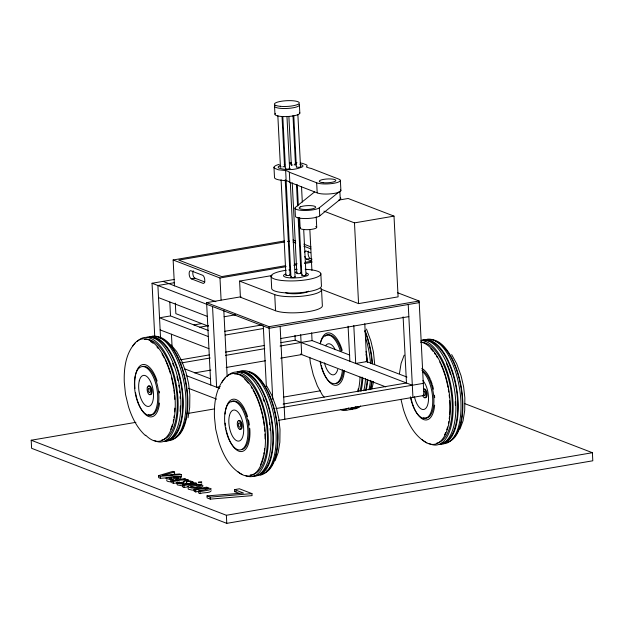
<?xml version="1.0" encoding="UTF-8"?>
<svg xmlns="http://www.w3.org/2000/svg" width="624" height="624" viewBox="0 0 624 624"><rect width="100%" height="100%" fill="white"/><g stroke="black" fill="none" stroke-linecap="round" stroke-linejoin="round"><path stroke-width="0.94" d="M188.027 417.784L189.688 407.495L189.844 394.797L188.588 383.565L186.03 372.575L181.646 360.641L176.647 351.523L171.023 344.838M373.62 381.514L371.842 388.924M399.438 373.628L401.107 363.347L404.173 355.142M182.832 485.956L177.263 484.879L176.795 482.438C177.824 480.589 184.236 485.901 183.487 481.845L185.554 480.94L189.992 480.886L192.754 481.72L193.206 483.436M275.129 460.66L278.195 452.455L279.856 442.166L280.012 429.468L278.756 418.236L276.198 407.246L271.814 395.312L266.815 386.194M459.966 429.062L463.031 420.857L464.701 410.576L464.849 397.87L463.601 386.646L461.035 375.648L456.659 363.722L451.659 354.596M135.213 342.966C125.58 353.457 123.833 368.558 124.277 382.223L125.533 394.485L128.443 406.474C131.82 417.378 137.007 427.931 145.564 435.7M225.389 377.637C215.748 388.128 214.001 403.229 214.445 416.894L215.701 429.156L218.611 441.145C222.745 454.155 229.421 467.789 242.003 474.427M188.167 488.194L188.253 489.146L191.927 490.051A6.669 1.537 -2.9 0 0 194.626 490.105M166.67 479.95C166.163 481.915 170.875 481.985 172.31 481.619M190.718 483.857L190.57 482.102C189.649 481.322 185.539 480.73 186.685 482.781L186.49 483.14C183.487 484.318 179.423 484.427 176.795 482.438M190.039 483.756C189.22 483.475 186.053 482.945 186.685 484.388M314.582 191.919L295.511 207.277A12.457 2.863 -2.9 0 0 303.794 210.46A12.457 2.863 -2.9 0 0 319.324 207.808L339.862 191.264L340.267 199.337L319.73 215.881A12.457 2.863 -2.9 0 1 305.791 218.54A12.457 2.863 -2.9 0 1 295.394 216.115L294.98 208.042M198.806 484.115C197.683 485.105 202.628 485.043 201.919 484.045A1.919 0.445 -2.9 0 0 201.451 483.935M285.472 274.076L284.864 274.31A12.457 2.863 -2.9 0 0 284.123 276.533L285.527 277.142A12.457 2.863 -2.9 0 0 293.374 278.008L299.809 277.625L307.047 275.847A12.457 2.863 -2.9 0 0 307.788 273.624L306.392 273.016M280.059 165.594L278.491 166.483L278.117 167.24L278.6 167.965C286.182 170.563 295.378 170.126 302.64 166.717L303.007 165.953L302.523 165.235L299.887 164.284M168.979 477.625L160.399 478.327L158.652 477.656L158.551 475.644L172.84 471.362L174.541 472.009L174.65 474.029L170.968 475.09M174.541 472.009L162.193 475.504L179.618 473.967L181.264 474.599L181.366 476.619L177.551 476.931M172.973 479.474C148.637 477.984 196.724 473.569 175.921 479.255L171.358 477.5L169.237 478.179L169.798 478.92L172.973 479.474L173.035 480.815M294.083 164.915L294.473 164.837A2.075 0.476 -2.9 0 0 294.973 164.245L294.934 164.229M338.731 200.093L348.145 198.487L394.009 216.122L398.096 296.852L358.566 303.615L320.798 289.091M323.903 211.123L354.479 222.885L394.009 216.122M174.447 285.854L173.137 259.974L284.419 240.95M284.661 241.995L178.745 260.099L221.684 276.604L285.613 265.676M287.524 241.504L289.427 241.176M154.752 336.749L152.045 283.257L174.494 279.419M191.311 278.834L203.026 283.335A4.15 1.856 80.3 0 0 204.773 280.051A4.15 1.856 80.3 0 0 202.613 275.262L190.905 270.761A4.15 1.856 80.3 0 0 189.158 274.045A4.15 1.856 80.3 0 0 191.311 278.834L194.977 278.21L204.883 282.017M304.816 256.456A4.15 1.856 80.3 0 0 306.61 259.124L310.268 258.5L312.07 259.194M174.611 282.649L157.895 285.511L160.555 338.029M294.2 264.209L297.063 263.718M304.699 262.415L311.376 261.277M173.137 259.974L219.976 277.984L286.166 266.666M293.842 265.356L296.72 264.865M304.395 263.554L312.07 262.236M321.555 289.84L322.374 305.986A24.921 5.733 -2.9 0 1 303.131 312.312A24.921 5.733 -2.9 0 1 275.543 310.744L240.412 297.235L239.593 281.089L272.056 275.543M210.779 385L206.606 302.656L241.02 296.774M224.141 316.75L235.615 314.792M193.931 324.932L201.583 323.622M199.789 327.179L208.393 325.712M224.617 331.336L262.025 324.948M206.606 302.656L269.061 326.672L419.133 301.018L423.914 395.468L278.421 420.342M225.256 335.041L263.5 328.505M419.211 302.632L269.147 328.286L152.045 283.257M280.738 338.52L408.845 316.618M180.5 359.822L209.18 354.923M225.428 352.139L264.623 345.439M280.878 342.662L295.222 340.213L412.324 385.242M181.568 362.887L210.249 357.989M225.553 355.376L264.748 348.676M280.043 346.055L312.055 340.587L311.665 332.803M194.61 372.879L210.865 370.094M226.161 367.481L265.356 360.781M280.652 358.168L301.688 354.572L300.682 334.682M220.295 386.623L216.637 387.254L212.542 306.524M464.396 403.494L592.394 452.712L592.8 460.785L226.777 523.349L31.606 448.305L31.2 440.232L135.915 422.331M187.793 413.462L214.687 408.868M283.858 397.043L320.362 390.803M283.14 404.071L406.466 382.988L403.12 316.844M275.98 408.548L423.306 383.362M171.857 480.761L184.431 478.608L185.944 479.193C176.756 479.965 195.265 479.318 185.57 480.386C181.639 479.037 177.325 481.143 173.378 481.338L171.857 480.761L171.959 482.773L173.48 483.358L184.415 482.024M190.648 482.516L193.144 482.087M187.808 486.876L184.22 487.492L182.699 486.907L182.598 484.887L195.172 482.742L196.685 483.319L196.786 485.339M182.598 484.887L184.119 485.472L196.685 483.319M200.21 491.15L195.733 491.915L194.204 491.33L194.103 489.31L206.677 487.165L208.198 487.75L206.115 488.108L209.875 488.311L211.325 488.974L208.907 490.074L200.078 491.603L198.557 491.026L198.658 493.038L200.179 493.623C202.769 492.149 209.812 493.483 211.224 490.776M194.103 489.31L195.632 489.895L204.266 488.483L208.19 488.959L198.557 491.026M234.569 489.629L239.429 488.795L251.963 493.615L252.065 495.635L210.296 499.122L207.113 497.905L207.012 495.885L243.454 493.046L234.569 489.629L234.671 491.642L239.109 493.35M234.671 491.642L236.285 491.369M251.963 493.615L210.194 497.11L207.012 495.885M31.2 440.232L226.372 515.276L592.394 452.712M282.859 166.834L283.343 166.756A2.075 0.476 -2.9 0 0 284.263 166.28M284.154 164.447L284.739 164.362M193.534 487.617L197.262 487.266M158.551 475.644L160.29 476.307L181.264 474.599M295.3 272.243L296.384 272.212M290.347 163.738L290.979 163.722M295.09 163.73L296.595 163.8M300.238 163.028A16.614 3.822 -2.9 0 1 302.687 163.402L306.727 164.954L307.148 165.929L306.376 166.982L307.64 167.474A23.774 5.468 -2.9 0 0 311.298 168.472L338.551 179.026A12.457 2.863 -2.9 0 1 334.433 183.175A12.457 2.863 -2.9 0 1 317.327 183.043L289.341 172.224A23.774 5.468 -2.9 0 0 286.081 170.609L278.444 169.79L274.404 168.238A16.614 3.822 -2.9 0 1 279.232 164.346M300.472 166.39L300.776 166.475A2.075 0.476 -2.9 0 1 300.331 167.068L299.887 167.162A2.075 0.476 -2.9 0 1 297.398 167.177L297.094 167.092A2.075 0.476 -2.9 0 1 296.86 166.858M285.62 292.687L287.469 293.21A12.457 2.863 -2.9 0 0 308.537 291.151M273.983 167.263L274.49 177.356A16.614 3.822 -2.9 0 0 282.298 180.359L286.588 180.703A23.774 5.468 -2.9 0 1 289.848 182.317L317.834 193.136A12.457 2.863 -2.9 0 0 333.505 193.51A12.457 2.863 -2.9 0 0 340.384 189.743M292.991 239.983L295.698 241.02M303.802 244.14L311.009 246.909M293.069 242.042L295.753 243.079M303.802 246.176L310.955 248.921M310.705 252.782L306.205 251.051A4.15 1.856 80.3 0 0 304.613 252.424M397.41 292.664L419.133 301.018M306.61 259.124L312.016 261.206M239.593 281.089L274.724 294.598A24.921 5.733 -2.9 0 0 305.425 295.799A24.921 5.733 -2.9 0 0 320.931 288.382M163.02 281.377L215.865 301.696M311.649 340.431L349.775 355.087M366.116 361.374L406.965 377.075M158.512 297.617L207.301 316.376M300.37 354.065L385.702 386.88M208.283 326.126L175.851 313.654L175.321 303.108M208.463 330.517L170.516 315.923L159.533 317.803L208.322 336.562M160.15 329.909L208.939 348.668M184.361 368.745L210.686 378.862M186.085 375.508L219.679 388.417M188.518 388.315L216.661 399.134M172.216 479.817L174.502 480.691M180.5 478.912L181.303 479.45M426.839 442.837C414.258 436.199 407.581 422.557 403.447 409.547L400.967 399.391M324.191 397.168L322.312 394.937L317.32 385.811L313.279 374.876L310.378 362.887L309.746 357.279M366.491 329.051L370.867 340.977L373.433 351.975L374.689 364.237M408.229 304.512L412.932 397.348M364.783 323.669L366.701 361.6L355.719 363.472L353.8 325.541M354.479 222.885L358.566 303.615M348.091 326.212L349.869 361.226M340.376 180.367L340.891 190.46M319.324 207.808L319.73 215.881M316.664 182.731L317.179 192.824M320.837 273.718L321.446 285.831A24.921 5.733 -2.9 0 1 297.297 292.89A24.921 5.733 -2.9 0 1 271.69 288.553L271.081 276.44M316.196 216.809L316.735 227.386A8.307 1.911 -2.9 0 1 316.384 227.893L315.494 228.392A8.307 1.911 -2.9 0 1 305.035 229.632A8.307 1.911 -2.9 0 1 300.495 227.549M309.847 229.562L311.914 270.41M299.411 105.089L299.824 113.162M297.874 114.543L300.534 167.068M301.517 186.521L302.305 202.082M303.685 229.312L306.002 275.028M299.614 217.487L300.152 228.064M293.771 115.682L296.384 167.232M297.274 184.743L298.311 205.163M298.951 217.807L301.852 275.2M292.991 115.526L295.503 165.134M296.486 184.587L297.57 205.982M298.163 217.659L300.971 273.094M288.889 116.665L291.353 165.298M292.243 182.809L296.829 273.265M286.962 116.407L289.622 168.932M290.308 182.551L295.09 276.892M289.341 172.224L289.848 182.317M294.973 335.345L295.222 340.213M282.812 116.571L285.472 169.096M285.644 170.485L290.94 277.064M282.025 116.446L284.583 167.021M285.223 179.665L290.051 274.989M277.836 115.588L280.449 167.138M281.089 179.782L285.917 275.106M274.537 106.088L274.95 114.161M280.129 326.407L284.825 419.25M274.724 294.598L275.543 310.744M269.061 326.672L272.743 399.29M263.289 326.032L266.347 386.334M223.805 310.229L227.175 376.623M219.976 277.984L221.091 300.035M226.372 515.276L226.777 523.349M210.194 497.11L210.296 499.122M200.078 491.603L200.179 493.623M195.632 489.895L195.733 491.915M186.576 481.658L186.677 483.678M184.119 485.472L184.22 487.492M179.431 481.985L179.501 483.327M169.814 302.11L170.5 315.728M171.444 334.207L172.084 346.85M173.378 481.338L173.48 483.358M171.358 477.5L171.46 479.521M170.672 479.864L170.773 481.884M160.29 476.307L160.399 478.327M194.977 278.21A4.15 1.856 80.3 0 1 193.042 275.02A4.15 1.856 80.3 0 1 193.245 270.785M310.268 258.5A4.15 1.856 80.3 0 1 308.342 255.317A4.15 1.856 80.3 0 1 308.545 251.082M299.099 104.356A12.457 2.863 -2.9 0 1 286.556 108.475A12.457 2.863 -2.9 0 1 275.075 105.323M340.486 197.839A12.457 2.863 -2.9 0 1 340.267 199.337M315.752 226.465A8.307 1.911 -2.9 0 1 316.516 226.894M299.504 112.429A12.457 2.863 -2.9 0 1 286.97 116.548A12.457 2.863 -2.9 0 1 275.48 113.396M289.388 162.841A16.614 3.822 -2.9 0 1 291.119 162.747M295.394 162.708A16.614 3.822 -2.9 0 1 297.024 162.763M281.276 166.881A2.075 0.476 -2.9 0 1 280.465 166.764L280.231 166.663A2.075 0.476 -2.9 0 1 280.628 166.171M292.438 165.032A2.075 0.476 -2.9 0 1 291.548 164.931L291.252 164.845A2.075 0.476 -2.9 0 1 291.751 164.252M286.003 168.628A2.075 0.476 -2.9 0 0 286.018 168.878L286.229 168.979A2.075 0.476 -2.9 0 0 288.569 169.088L289.068 169.01A2.075 0.476 -2.9 0 0 290.012 168.425L289.801 168.324A2.075 0.476 -2.9 0 0 289.037 168.184M289.864 274.755A2.075 0.476 -2.9 0 1 289.325 275.348L288.865 275.434A2.075 0.476 -2.9 0 1 286.4 275.426A2.075 0.476 -2.9 0 1 286.283 274.856M300.417 272.782A2.075 0.476 -2.9 0 1 300.316 273.46A2.075 0.476 -2.9 0 1 297.383 273.577A2.075 0.476 -2.9 0 1 297.484 272.899M294.848 276.666A2.075 0.476 -2.9 0 1 294.146 277.329A2.075 0.476 -2.9 0 1 291.385 277.352A2.075 0.476 -2.9 0 1 291.603 276.697M305.44 274.716A2.075 0.476 -2.9 0 1 305.347 275.395A2.075 0.476 -2.9 0 1 302.414 275.512A2.075 0.476 -2.9 0 1 302.515 274.833M305.237 269.311A24.921 5.733 -2.9 0 1 315.861 277.571A24.921 5.733 -2.9 0 1 276.37 279.56A24.921 5.733 -2.9 0 1 286.19 270.27M288.818 269.927A24.921 5.733 -2.9 0 1 290.612 269.732M295.23 269.381A24.921 5.733 -2.9 0 1 297.086 269.295M155.431 336.726A51.862 23.228 80.3 0 1 186.233 383.955A51.862 23.228 80.3 0 1 172.965 438.883M149.284 336.671A52.915 23.696 80.3 0 1 181.904 386.693A52.915 23.696 80.3 0 1 165.43 441.137M152.038 336.203A52.915 23.696 80.3 0 1 184.798 387.208A52.915 23.696 80.3 0 1 167.279 440.638M159.541 403.018A26.52 11.879 80.3 0 1 149.916 416.848A26.52 11.879 80.3 0 1 137.124 399.438M136.89 398.635A26.52 11.879 80.3 0 1 135.564 392.746M134.987 388.456A26.52 11.879 80.3 0 1 141.999 364.759A26.52 11.879 80.3 0 1 157.123 381.053M159.346 391.225A26.52 11.879 80.3 0 1 159.533 392.948M137.155 341.617A52.915 23.696 80.3 0 1 176.475 385.624A52.915 23.696 80.3 0 1 154.112 440.396M159.05 337.748A51.09 22.885 80.3 0 1 185.89 384.017A51.09 22.885 80.3 0 1 176.038 436.691M149.471 337.724A51.847 23.221 80.3 0 1 151.195 337.568M152.981 337.701A51.847 23.221 80.3 0 1 181.709 388.666A51.847 23.221 80.3 0 1 167.014 439.928M172.684 363.449A51.847 23.221 80.3 0 1 173.659 365.984M176.966 376.724A51.847 23.221 80.3 0 1 177.84 380.492M178.76 385.234A51.847 23.221 80.3 0 1 179.065 387.137M179.595 390.975A51.847 23.221 80.3 0 1 179.813 392.902M180.141 396.724A51.847 23.221 80.3 0 1 180.25 398.596M180.359 406.006A51.847 23.221 80.3 0 1 180.079 411.317M132.779 346.031A51.862 23.228 80.3 0 1 174.127 389.111A51.862 23.228 80.3 0 1 145.681 435.154M143.091 366.397A24.656 11.045 80.3 0 1 158.59 391.989A24.656 11.045 80.3 0 1 148.473 414.664M146.929 337.077A52.915 23.696 80.3 0 1 179.228 385.156A52.915 23.696 80.3 0 1 164.837 441.379M150.618 341.585A51.09 22.885 80.3 0 1 152.997 343.208M157.03 347.045A51.09 22.885 80.3 0 1 158.246 348.496M162.014 353.933A51.09 22.885 80.3 0 1 164.284 358.004M165.149 359.736A51.09 22.885 80.3 0 1 165.976 361.514M166.343 362.357A51.09 22.885 80.3 0 1 170.313 373.269M171.545 377.777A51.09 22.885 80.3 0 1 173.62 388.042M173.893 389.93A51.09 22.885 80.3 0 1 174.353 393.721M174.533 395.608A51.09 22.885 80.3 0 1 174.782 399.337M174.845 408.143A51.09 22.885 80.3 0 1 174.619 411.871M174.197 415.748A51.09 22.885 80.3 0 1 173.917 417.635M173.597 419.461A51.09 22.885 80.3 0 1 173.23 421.231M172.286 424.882A51.09 22.885 80.3 0 1 170.664 429.382M144.487 339.347A51.09 22.885 80.3 0 1 175.672 385.765A51.09 22.885 80.3 0 1 161.78 440.053M148.356 386.599A4.462 1.997 80.3 0 1 148.754 386.084M149.237 385.843A4.462 1.997 80.3 0 1 152.038 390.468A4.462 1.997 80.3 0 1 150.205 394.571M248.251 371.483A51.862 23.228 80.3 0 1 276.994 422.464A51.862 23.228 80.3 0 1 262.291 473.741M237.744 371.795A52.915 23.696 80.3 0 1 271.916 420.404A52.915 23.696 80.3 0 1 254.693 475.777M240.497 371.327A52.915 23.696 80.3 0 1 274.154 417.011A52.915 23.696 80.3 0 1 260.114 475.176M249.779 428.477A26.52 11.879 80.3 0 1 242.51 451.37A26.52 11.879 80.3 0 1 227.573 435.022M227.292 434.109A26.52 11.879 80.3 0 1 226.418 430.81M226.052 429.117A26.52 11.879 80.3 0 1 225.732 427.417M225.467 425.708A26.52 11.879 80.3 0 1 225.155 423.127M225.053 414.071A26.52 11.879 80.3 0 1 244.889 409.609M245.318 410.537A26.52 11.879 80.3 0 1 247.572 416.637M248.446 419.936A26.52 11.879 80.3 0 1 249.397 425.038M227.323 376.288A52.915 23.696 80.3 0 1 266.339 418.595A52.915 23.696 80.3 0 1 245.911 475.8M237.097 371.748A52.915 23.696 80.3 0 1 269.716 421.769A52.915 23.696 80.3 0 1 253.243 476.206M249.218 372.419A51.09 22.885 80.3 0 1 276.058 418.688A51.09 22.885 80.3 0 1 266.206 471.362M241.363 372.239A51.847 23.221 80.3 0 1 270.941 417.589A51.847 23.221 80.3 0 1 260.497 473.429M263.18 398.954A51.847 23.221 80.3 0 1 264.139 401.521M269.381 422.76A51.847 23.221 80.3 0 1 269.646 424.687M270.075 428.532A51.847 23.221 80.3 0 1 270.239 430.443M221.902 382.504A51.862 23.228 80.3 0 1 263.679 419.952A51.862 23.228 80.3 0 1 237.892 471.728M231.215 401.911A24.656 11.045 80.3 0 1 247.845 421.099A24.656 11.045 80.3 0 1 241.605 449.678M244.725 379.197A51.09 22.885 80.3 0 1 248.414 383.167M251.246 387.106A51.09 22.885 80.3 0 1 252.182 388.604M253.11 390.179A51.09 22.885 80.3 0 1 260.192 406.988M260.481 407.94A51.09 22.885 80.3 0 1 262.166 414.297M262.579 416.161A51.09 22.885 80.3 0 1 263.32 419.905M263.64 421.769A51.09 22.885 80.3 0 1 264.194 425.545M264.42 427.448A51.09 22.885 80.3 0 1 264.779 431.223M264.95 434.008A51.09 22.885 80.3 0 1 265.083 438.945M264.599 448.5A51.09 22.885 80.3 0 1 264.365 450.419M264.092 452.306A51.09 22.885 80.3 0 1 263.765 454.132M263.398 455.902A51.09 22.885 80.3 0 1 262.993 457.595M262.735 458.585A51.09 22.885 80.3 0 1 260.465 464.872M234.655 374.018A51.09 22.885 80.3 0 1 265.676 419.5A51.09 22.885 80.3 0 1 252.775 474.544M251.948 474.724A51.09 22.885 80.3 0 1 250.24 474.88M238.922 420.748A4.462 1.997 80.3 0 1 242.206 425.139A4.462 1.997 80.3 0 1 239.827 428.883M430.435 339.799A51.862 23.228 80.3 0 1 461.237 387.036A51.862 23.228 80.3 0 1 447.977 441.956M422.581 340.197A52.915 23.696 80.3 0 1 456.596 387.824A52.915 23.696 80.3 0 1 440.443 444.21M427.05 339.277A52.915 23.696 80.3 0 1 459.662 389.298A52.915 23.696 80.3 0 1 443.188 443.742M434.647 405.077A26.52 11.879 80.3 0 1 425.42 419.975A26.52 11.879 80.3 0 1 412.409 403.424M412.129 402.511A26.52 11.879 80.3 0 1 411.068 398.369M421.777 368.371A26.52 11.879 80.3 0 1 430.162 378.94M430.513 379.751A26.52 11.879 80.3 0 1 432.128 384.127M432.409 385.039A26.52 11.879 80.3 0 1 433.477 389.189M434.46 395.164A26.52 11.879 80.3 0 1 434.686 397.73M420.95 340.462A52.915 23.696 80.3 0 1 452.806 399.181A52.915 23.696 80.3 0 1 429.125 443.469M435.841 341.367A51.09 22.885 80.3 0 1 460.902 387.091A51.09 22.885 80.3 0 1 452.54 438.649M424.476 340.798A51.847 23.221 80.3 0 1 426.208 340.642M427.986 340.774A51.847 23.221 80.3 0 1 456.713 391.739A51.847 23.221 80.3 0 1 442.018 443.001M446.316 363.293A51.847 23.221 80.3 0 1 450.45 374.33M455.255 401.669A51.847 23.221 80.3 0 1 455.38 405.397M420.521 342.038A51.862 23.228 80.3 0 1 450.278 406.294A51.862 23.228 80.3 0 1 421.941 439.436M421.816 370.157A24.656 11.045 80.3 0 1 433.891 399.009A24.656 11.045 80.3 0 1 423.485 417.745M421.941 340.15A52.915 23.696 80.3 0 1 454.241 388.229A52.915 23.696 80.3 0 1 439.842 444.452M430.802 348.793A51.09 22.885 80.3 0 1 433.259 351.569M434.452 353.129A51.09 22.885 80.3 0 1 435.607 354.791M436.558 356.249A51.09 22.885 80.3 0 1 437.486 357.786M439.733 361.943A51.09 22.885 80.3 0 1 440.575 363.698M440.981 364.595A51.09 22.885 80.3 0 1 445.029 375.398M445.318 376.342A51.09 22.885 80.3 0 1 447.985 387.371M448.328 389.243A51.09 22.885 80.3 0 1 448.773 392.059M449.147 394.898A51.09 22.885 80.3 0 1 449.452 397.745M449.686 400.561A51.09 22.885 80.3 0 1 449.623 414.944M449.444 416.902A51.09 22.885 80.3 0 1 449.21 418.829M448.773 421.629A51.09 22.885 80.3 0 1 448.43 423.431M447.572 426.988A51.09 22.885 80.3 0 1 446.69 429.827M445.669 432.455A51.09 22.885 80.3 0 1 444.538 434.819M421.2 342.264A51.09 22.885 80.3 0 1 450.988 390.718A51.09 22.885 80.3 0 1 436.784 443.126M423.454 389.048A4.462 1.997 80.3 0 1 426.293 395.343A4.462 1.997 80.3 0 1 422.885 395.936M423.758 389.158A4.462 1.997 80.3 0 1 427.05 393.541A4.462 1.997 80.3 0 1 424.671 397.285M422.893 380.578A15.74 7.051 80.3 0 1 426.91 406.731A15.74 7.051 80.3 0 1 414.461 396.802M423.392 391.63A2.231 0.998 80.3 0 1 424.944 392.363A2.231 0.998 80.3 0 1 424.905 395.452A2.231 0.998 80.3 0 1 423.361 394.181M422.916 371.982A24.656 11.045 80.3 0 1 430.279 413.813A24.656 11.045 80.3 0 1 410.374 396.778M364.993 330.572A51.862 23.228 80.3 0 1 372.45 363.847M372.091 381.42A51.862 23.228 80.3 0 1 370.57 389.672M360.274 406.302A51.862 23.228 80.3 0 1 356.959 407.472M365.508 337.506A52.915 23.696 80.3 0 1 370.531 363.628M370.438 380.32A52.915 23.696 80.3 0 1 368.885 389.883M360.524 406.076A52.915 23.696 80.3 0 1 354.783 408.907M344.479 370.406A26.52 11.879 80.3 0 1 335.026 385.289A26.52 11.879 80.3 0 1 321.961 367.84M321.727 367.037A26.52 11.879 80.3 0 1 321.29 365.383M320.9 363.698A26.52 11.879 80.3 0 1 320.557 361.998M320.252 343.863A26.52 11.879 80.3 0 1 330.252 333.146A26.52 11.879 80.3 0 1 342.241 350.368M362.848 377.98A52.915 23.696 80.3 0 1 361.023 391.232M352.661 407.425A52.915 23.696 80.3 0 1 340.579 409.531M360.032 377.099A51.862 23.228 80.3 0 1 357.997 391.825M348.496 407.979A51.862 23.228 80.3 0 1 340.876 409.64M325.26 336.125A24.656 11.045 80.3 0 1 341.531 350.984M343.52 370.555A24.656 11.045 80.3 0 1 336.274 383.409M366.101 351.351A52.915 23.696 80.3 0 1 367.63 362.287M367.778 379.774A52.915 23.696 80.3 0 1 366.132 390.359M357.77 406.552A52.915 23.696 80.3 0 1 349.362 409.508M364.845 331.204A51.09 22.885 80.3 0 1 372.091 363.737M371.732 381.046A51.09 22.885 80.3 0 1 370.243 389.181M366.116 354.182A51.847 23.221 80.3 0 1 367.099 361.865M367.279 379.322A51.847 23.221 80.3 0 1 365.461 390.538M355.961 406.692A51.847 23.221 80.3 0 1 351.85 408.33M358.262 388.76A51.09 22.885 80.3 0 1 357.872 390.491M361.998 377.091A51.09 22.885 80.3 0 1 360.025 390.928M365.547 378.409A52.915 23.696 80.3 0 1 363.776 390.757M354.65 407.566A52.915 23.696 80.3 0 1 349.674 409.781M337.717 369.424A15.74 7.051 80.3 0 1 331.313 374.439A15.74 7.051 80.3 0 1 324.48 362.934M325.572 345.758A15.74 7.051 80.3 0 1 335.221 349.682M342.428 369.814A24.656 11.045 80.3 0 1 332.14 383.276A24.656 11.045 80.3 0 1 320.042 361.21M320.284 343.465A24.656 11.045 80.3 0 1 340.353 351.187M200.249 485.948L195.32 487.313L190.765 486.892A3.596 0.827 -2.9 0 1 190.843 486.338L197.161 485.254A3.541 0.811 -2.9 0 1 199.243 485.441L200.249 485.948M198.385 482.258L200.421 482.742L201.809 482.024A1.919 0.445 -2.9 0 0 199.984 481.876L198.385 482.258M178.659 477.508L176.467 478.351L173.371 477.157L178.659 477.508M188.058 486.174L188.152 487.126L191.825 488.03A6.669 1.537 -2.9 0 0 195.952 488.007L201.412 487.087L203.065 485.854C198.557 483.53 192.66 484.442 188.058 486.174M300.362 206.872L299.489 207.363A8.307 1.911 -2.9 0 0 304.005 209.446A8.307 1.911 -2.9 0 0 314.473 208.205L315.354 207.714A8.307 1.911 -2.9 0 0 310.83 205.631A8.307 1.911 -2.9 0 0 300.362 206.872M280.293 106.322A12.457 2.863 -2.9 0 0 299.309 103.069A12.457 2.863 -2.9 0 0 281.018 101.314A12.457 2.863 -2.9 0 0 280.293 106.322M323.177 182.707A8.307 1.911 -2.9 0 0 335.852 180.539A8.307 1.911 -2.9 0 0 323.661 179.369A8.307 1.911 -2.9 0 0 323.177 182.707M147.28 387.504A4.462 1.997 80.3 0 0 149.425 394.703A4.462 1.997 80.3 0 0 150.907 388.9A4.462 1.997 80.3 0 0 147.28 387.504M139.292 380.788A15.74 7.051 80.3 0 0 146.858 406.201A15.74 7.051 80.3 0 0 152.1 385.718A15.74 7.051 80.3 0 0 139.292 380.788M148.239 388.939A2.231 0.998 80.3 0 0 149.315 392.535A2.231 0.998 80.3 0 0 150.056 389.633A2.231 0.998 80.3 0 0 148.239 388.939M135.439 375.063A24.656 11.045 80.3 0 0 147.295 414.866A24.656 11.045 80.3 0 0 155.509 382.777A24.656 11.045 80.3 0 0 135.439 375.063M237.448 422.175A4.462 1.997 80.3 0 0 239.593 429.374A4.462 1.997 80.3 0 0 241.075 423.571A4.462 1.997 80.3 0 0 237.448 422.175M229.46 415.459A15.74 7.051 80.3 0 0 237.026 440.872A15.74 7.051 80.3 0 0 242.268 420.389A15.74 7.051 80.3 0 0 229.46 415.459M238.407 423.61A2.231 0.998 80.3 0 0 239.483 427.206A2.231 0.998 80.3 0 0 240.224 424.304A2.231 0.998 80.3 0 0 238.407 423.61M225.607 409.734A24.656 11.045 80.3 0 0 237.463 449.537A24.656 11.045 80.3 0 0 245.677 417.448A24.656 11.045 80.3 0 0 225.607 409.734"/></g></svg>
